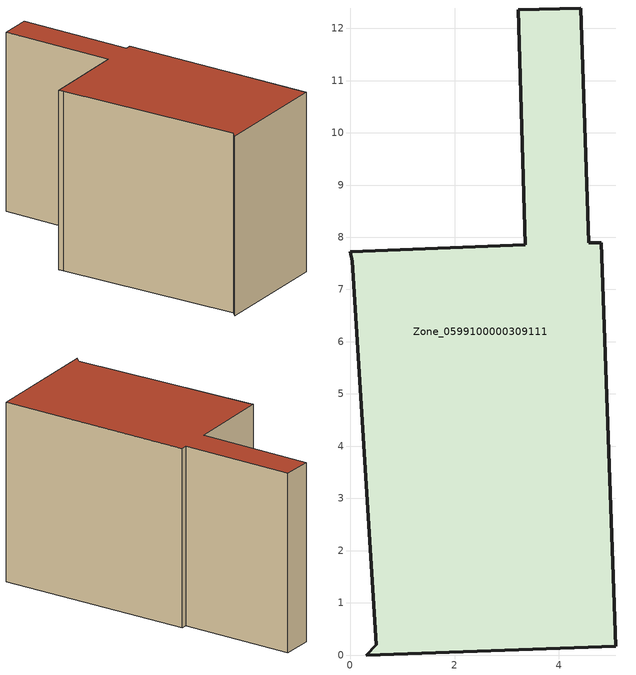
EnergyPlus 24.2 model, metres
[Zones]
Zone_0599100000309111
 floor ground (C_G): 3.36,7.86 3.22,12.36 4.42,12.39 4.57,7.89 4.81,7.9 5.09,0.17 0.3,0 0.5,0.2 0.05,7.54 0,7.72 z0
 wall outside (C_F): 4.57,7.89 4.42,12.39 3.22,12.36 3.36,7.86 0,7.72 0.05,7.54 0.5,0.2 0.3,0 5.09,0.17 4.81,7.9 4.57,7.89 z0:7.22
 roof outside (C_R): 0,7.72 0.05,7.54 0.5,0.2 0.3,0 5.09,0.17 4.81,7.9 4.57,7.89 4.42,12.39 3.22,12.36 3.36,7.86 z7.22
[BUILDING]
Pand.0599100000309111: North Axis=0; Terrain=City; Loads Convergence Tolerance Value=0.04; Temperature Convergence Tolerance Value=0.4; Solar Distribution=FullExterior; Maximum Number of Warmup Days=25; Minimum Number of Warmup Days=1
[Site:Location]
Rotterdam.The.Hague.AP_ZH_NLD Design_Conditions: Latitude=51.96; Longitude=4.45; Time Zone=1; Elevation=-4.5
[SITE:GROUNDTEMPERATURE:BUILDINGSURFACE]
18, 18, 18, 18, 18, 18, 18, 18, 18, 18, 18, 18
[MATERIAL] Thermal Absorptance=0.9; Solar Absorptance=0.7; Visible Absorptance=0.7
Name | Roughness | Thickness | Conductivity | Density | Specific Heat
G.TC.1946 | MediumSmooth | 0.15 | 1 | 540 | 1210
F.TC.1946 | Rough | 0.3 | 0.857143 | 1920 | 840
R.TC.1946 | MediumRough | 0.2 | 0.909091 | 1500 | 1000
[CONSTRUCTION]
C_G: G.TC.1946
C_F: F.TC.1946
C_R: R.TC.1946
[ZONE]
Zone_0599100000309111: Type=1; Multiplier=1; Ceiling Height=Autocalculate; Volume=Autocalculate; Floor Area=autocalculate; Part of Total Floor Area=Yes
[ZONEINFILTRATION:DESIGNFLOWRATE]
Infil_Zone_0599100000309111: Zone or ZoneList or Space or SpaceList=Zone_0599100000309111; Schedule=AlwaysOn; Design Flow Rate Calculation Method=Flow/Area; Flow Rate per Floor Area=0.003; Constant Term Coefficient=1; Temperature Term Coefficient=0; Velocity Term Coefficient=0; Velocity Squared Term Coefficient=0
[HVACTEMPLATE:ZONE:IDEALLOADSAIRSYSTEM]
Zone_0599100000309111: Maximum Heating Supply Air Temperature=50; Minimum Cooling Supply Air Temperature=13; Maximum Heating Supply Air Humidity Ratio=0.0156; Minimum Cooling Supply Air Humidity Ratio=0.0077; Heating Limit=NoLimit; Cooling Limit=NoLimit; Dehumidification Control Type=ConstantSensibleHeatRatio; Cooling Sensible Heat Ratio=0.7; Dehumidification Setpoint=60; Humidification Control Type=None; Humidification Setpoint=30; Outdoor Air Method=None; Outdoor Air Flow Rate per Person=0.00944; Outdoor Air Flow Rate per Zone Floor Area=0; Outdoor Air Flow Rate per Zone=0; Demand Controlled Ventilation Type=None; Outdoor Air Economizer Type=NoEconomizer; Heat Recovery Type=None; Sensible Heat Recovery Effectiveness=0.7; Latent Heat Recovery Effectiveness=0.65
[ZONECONTROL:THERMOSTAT]
ThermostatControl_Zone_0599100000309111: Zone or ZoneList=Zone_0599100000309111; Control Type Schedule=DualSetpointControlType; Control 1=Thermostat_Zone_0599100000309111; Temperature Difference Between Cutout And Setpoint=0
[THERMOSTATSETPOINT:DUALSETPOINT]
Thermostat_Zone_0599100000309111: Heating Setpoint Temperature Schedule=HeatingSetpoint_Zone_0599100000309111; Cooling Setpoint Temperature Schedule=CoolingSetpoint_Zone_0599100000309111
[SCHEDULE:COMPACT]
HeatingSetpoint_Zone_0599100000309111: Through: 12/31, For: AllDays, Until: 24:00, 21
CoolingSetpoint_Zone_0599100000309111: Through: 12/31, For: AllDays, Until: 24:00, 24
DualSetpointControlType: Through: 12/31, For: AllDays, Until: 24:00, 4
AlwaysOn: Through: 12/31, For: AllDays, Until: 24:00, 1
